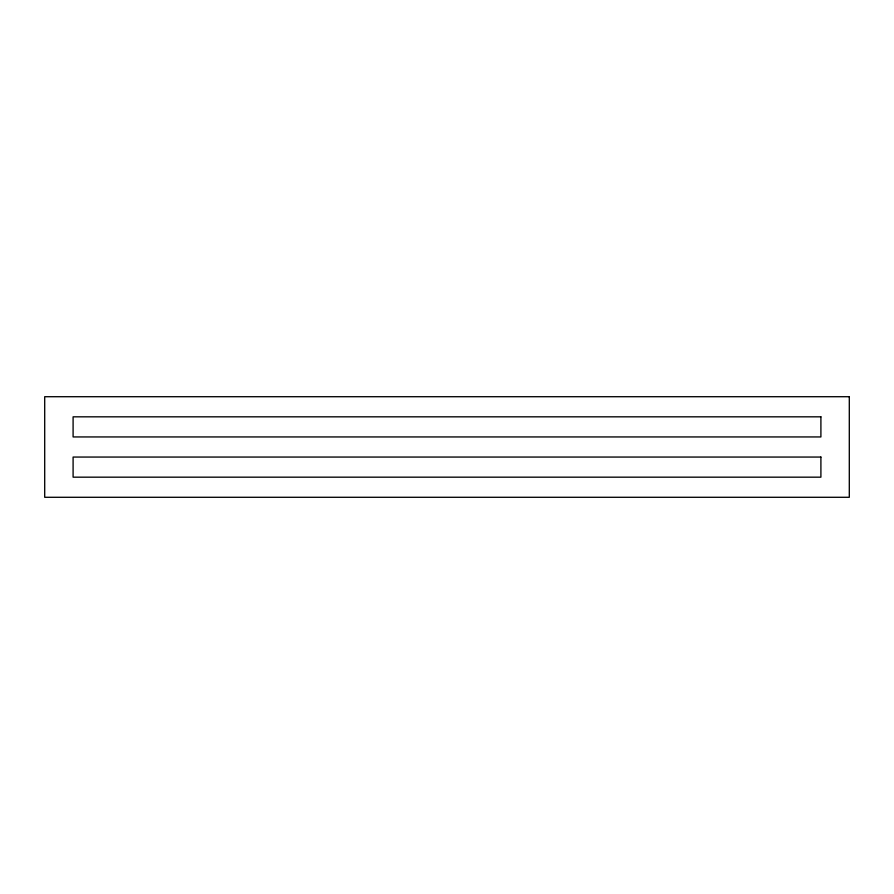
<?xml version="1.0" encoding="UTF-8"?>
<svg xmlns="http://www.w3.org/2000/svg" width="894" height="894" viewBox="0 0 894 894"><rect width="100%" height="100%" fill="white"/><g stroke="black" fill="none" stroke-linecap="round" stroke-linejoin="round"><path stroke-width="1.34" d="M849.3 396.712L44.7 396.712L44.7 497.287L849.3 497.287L849.3 396.712M820.904 416.827L73.096 416.827L73.096 436.942L820.904 436.942L820.904 416.827M820.904 457.057L73.096 457.057L73.096 477.172L820.904 477.172L820.904 457.057"/></g></svg>
